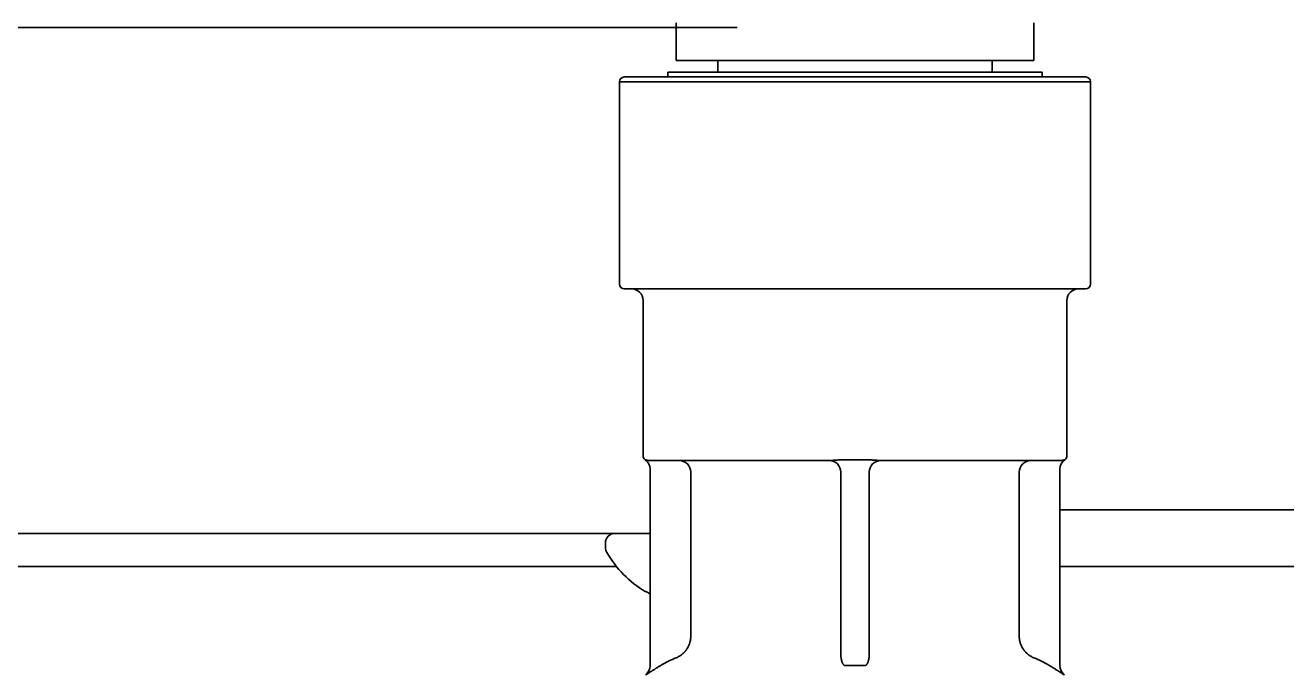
# Model space of a CAD drawing. Extents: x 6336 to 10269, y -393 to 2899.
# Drawn here: x 8656.4 to 8710, y 2118.9 to 2146.5 of the extents above; entities that cross this region are included whole.
import ezdxf

# ---------------------------------------------------------------- set-up
doc = ezdxf.new("R2010")
doc.units = 0
doc.header["$LTSCALE"] = 5
doc.layers.add('1', color=7, linetype='CONTINUOUS', true_color=0xffffff)

msp = doc.modelspace()

# ---------------------------------------------------------------- linework, layer by layer
at = {"layer": '1', "color": 7, "linetype": 'Continuous', "lineweight": 35}
for p, q in [((8686.673, 2146.426), (8653.922, 2146.426)), ((8684.073, 2146.626), (8684.073, 2145.026)), ((8699.273, 2145.026), (8699.273, 2146.626)), ((8699.623, 2144.526), (8683.723, 2144.526)), ((8683.723, 2144.526), (8683.723, 2144.326)), ((8684.073, 2145.026), (8684.083, 2145.026)), ((8684.083, 2145.026), (8699.273, 2145.026)), ((8685.848, 2145.026), (8685.848, 2144.526)), ((8697.498, 2144.526), (8697.498, 2145.026)), ((8699.623, 2144.326), (8699.623, 2144.526)), ((8691.673, 2144.126), (8681.673, 2144.126)), ((8681.673, 2144.126), (8681.673, 2135.526)), ((8701.473, 2144.326), (8681.873, 2144.326)), ((8701.673, 2144.126), (8691.673, 2144.126)), ((8701.673, 2135.526), (8701.673, 2144.126)), ((8681.873, 2135.326), (8691.673, 2135.326)), ((8691.673, 2135.326), (8701.473, 2135.326)), ((8682.673, 2134.826), (8682.673, 2128.226)), ((8700.673, 2128.226), (8700.673, 2134.826)), ((8682.759, 2128.062), (8682.768, 2128.062)), ((8690.617, 2128.026), (8682.936, 2128.026)), ((8691.253, 2128.062), (8692.092, 2128.062)), ((8700.409, 2128.026), (8692.728, 2128.026)), ((8700.577, 2128.062), (8700.587, 2128.062)), ((8682.973, 2127.652), (8682.973, 2119.31)), ((8682.983, 2127.652), (8682.973, 2127.652)), ((8684.698, 2127.526), (8684.698, 2120.568)), ((8691.073, 2127.526), (8691.073, 2119.753)), ((8692.273, 2119.753), (8692.273, 2127.526)), ((8698.648, 2127.526), (8698.648, 2120.568)), ((8700.373, 2119.31), (8700.373, 2127.652)), ((9176.073, 2125.926), (8700.373, 2125.926)), ((8682.973, 2124.926), (8643.474, 2124.926)), ((8681.073, 2124.526), (8681.073, 2124.326)), ((8681.545, 2123.526), (8643.478, 2123.526)), ((9142.773, 2123.526), (8700.373, 2123.526)), ((8682.773, 2122.448), (8682.773, 2122.481)), ((8682.796, 2118.92), (8682.787, 2118.92)), ((8691.263, 2119.31), (8692.082, 2119.31))]:
    msp.add_line(p, q, dxfattribs=at)
for centre, radius, start, end in [((8681.873, 2144.126), 0.2, 90, 180), ((8701.473, 2144.126), 0.2, 0, 90), ((8681.873, 2135.526), 0.2, 180, 270), ((8701.473, 2135.526), 0.2, 270, 0), ((8682.173, 2134.826), 0.5, 0, 90), ((8701.173, 2134.826), 0.5, 90, 180), ((8682.873, 2128.226), 0.2, 180, 235.1501), ((8682.473, 2127.652), 0.5, 0, 55.1501), ((8690.573, 2127.526), 0.5, 0, 90), ((8692.773, 2127.526), 0.5, 90, 180), ((8700.873, 2127.652), 0.5, 124.8499, 180), ((8700.473, 2128.226), 0.2, 304.8499, 0), ((8681.473, 2124.526), 0.4, 90, 180), ((8681.473, 2124.326), 0.4, 180, 210.3012), ((8685.272, 2126.546), 4.8, 210.3012, 238.6074), ((8682.473, 2119.31), 0.5, 308.8492, 0), ((8700.873, 2119.31), 0.5, 180, 231.1508)]:
    msp.add_arc(centre, radius, start, end, dxfattribs=at)
msp.add_ellipse((8684.203, 2127.526), major_axis=(0, 0.5), ratio=0.98933, start_param=4.712389, end_param=6.283185, dxfattribs=at)
at = {"layer": '1', "color": 7, "linetype": 'Continuous', "lineweight": 35, "extrusion": (0, 0, -1)}
msp.add_ellipse((8699.142, 2127.526), major_axis=(0, 0.5), ratio=0.98933, start_param=4.712389, end_param=6.283185, dxfattribs=at)
at = {"layer": '1', "color": 7, "linetype": 'Continuous', "lineweight": 35}
for points, knots in [([(8682.768, 2128.062), (8682.771, 2128.062), (8682.776, 2128.061), (8682.791, 2128.056), (8682.801, 2128.052), (8682.82, 2128.046), (8682.827, 2128.044), (8682.843, 2128.039), (8682.851, 2128.037), (8682.871, 2128.033), (8682.882, 2128.031), (8682.9, 2128.028), (8682.907, 2128.027), (8682.921, 2128.026), (8682.928, 2128.026), (8682.936, 2128.026)], [0, 0, 0, 0, 0.25, 0.25, 0.5, 0.5, 0.625, 0.625, 0.75, 0.75, 0.875, 0.875, 0.9375, 0.9375, 1, 1, 1, 1]), ([(8690.617, 2128.026), (8690.629, 2128.026), (8690.641, 2128.026), (8690.665, 2128.027), (8690.677, 2128.028), (8690.714, 2128.031), (8690.74, 2128.033), (8690.792, 2128.037), (8690.818, 2128.039), (8690.871, 2128.044), (8690.898, 2128.046), (8690.979, 2128.052), (8691.033, 2128.056), (8691.142, 2128.061), (8691.198, 2128.062), (8691.253, 2128.062)], [0, 0, 0, 0, 0.0625, 0.0625, 0.125, 0.125, 0.25, 0.25, 0.375, 0.375, 0.5, 0.5, 0.75, 0.75, 1, 1, 1, 1]), ([(8692.092, 2128.062), (8692.148, 2128.062), (8692.203, 2128.061), (8692.286, 2128.057), (8692.313, 2128.055), (8692.367, 2128.052), (8692.395, 2128.05), (8692.448, 2128.046), (8692.475, 2128.044), (8692.528, 2128.039), (8692.555, 2128.037), (8692.606, 2128.033), (8692.632, 2128.031), (8692.669, 2128.028), (8692.681, 2128.027), (8692.705, 2128.026), (8692.717, 2128.026), (8692.728, 2128.026)], [0, 0, 0, 0, 0.25, 0.25, 0.375, 0.375, 0.5, 0.5, 0.625, 0.625, 0.75, 0.75, 0.875, 0.875, 0.9375, 0.9375, 1, 1, 1, 1]), ([(8700.409, 2128.026), (8700.418, 2128.026), (8700.425, 2128.026), (8700.439, 2128.027), (8700.446, 2128.028), (8700.464, 2128.031), (8700.475, 2128.033), (8700.494, 2128.037), (8700.503, 2128.039), (8700.519, 2128.044), (8700.526, 2128.046), (8700.545, 2128.052), (8700.555, 2128.056), (8700.57, 2128.061), (8700.575, 2128.062), (8700.577, 2128.062)], [0, 0, 0, 0, 0.0625, 0.0625, 0.125, 0.125, 0.25, 0.25, 0.375, 0.375, 0.5, 0.5, 0.75, 0.75, 1, 1, 1, 1]), ([(8684.698, 2120.568), (8684.698, 2120.518), (8684.694, 2120.469), (8684.684, 2120.396), (8684.679, 2120.372), (8684.668, 2120.324), (8684.656, 2120.276), (8684.64, 2120.23), (8684.622, 2120.184), (8684.612, 2120.161), (8684.581, 2120.095), (8684.556, 2120.052), (8684.516, 2119.992), (8684.494, 2119.962), (8684.471, 2119.933), (8684.455, 2119.914), (8684.447, 2119.905), (8684.406, 2119.86), (8684.335, 2119.792), (8684.256, 2119.736), (8684.192, 2119.698), (8684.171, 2119.686), (8684.127, 2119.664), (8684.104, 2119.654), (8684.082, 2119.644)], [0, 0, 0, 0, 0.125, 0.125, 0.1875, 0.1875, 0.25, 0.3125, 0.3125, 0.375, 0.375, 0.5, 0.5, 0.5625, 0.59375, 0.59375, 0.625, 0.625, 0.75, 0.875, 0.875, 0.9375, 0.9375, 1, 1, 1, 1]), ([(8698.648, 2120.568), (8698.648, 2120.518), (8698.651, 2120.469), (8698.662, 2120.396), (8698.667, 2120.372), (8698.678, 2120.324), (8698.69, 2120.276), (8698.706, 2120.23), (8698.724, 2120.184), (8698.734, 2120.161), (8698.765, 2120.095), (8698.789, 2120.052), (8698.83, 2119.992), (8698.851, 2119.962), (8698.875, 2119.933), (8698.89, 2119.914), (8698.899, 2119.905), (8698.94, 2119.86), (8699.011, 2119.792), (8699.09, 2119.736), (8699.153, 2119.698), (8699.175, 2119.686), (8699.219, 2119.664), (8699.241, 2119.654), (8699.264, 2119.644)], [0, 0, 0, 0, 0.125, 0.125, 0.1875, 0.1875, 0.25, 0.3125, 0.3125, 0.375, 0.375, 0.5, 0.5, 0.5625, 0.59375, 0.59375, 0.625, 0.625, 0.75, 0.875, 0.875, 0.9375, 0.9375, 1, 1, 1, 1]), ([(8683.436, 2119.323), (8683.396, 2119.3), (8683.357, 2119.277), (8683.3, 2119.242), (8683.281, 2119.23), (8683.253, 2119.213), (8683.244, 2119.207), (8683.225, 2119.195), (8683.216, 2119.189), (8683.17, 2119.161), (8683.135, 2119.138), (8683.085, 2119.106), (8683.069, 2119.095), (8683.045, 2119.08), (8683.037, 2119.075), (8683.022, 2119.064), (8683.014, 2119.059), (8682.977, 2119.035), (8682.949, 2119.017), (8682.913, 2118.992), (8682.901, 2118.985), (8682.885, 2118.974), (8682.879, 2118.97), (8682.869, 2118.964), (8682.864, 2118.961), (8682.842, 2118.946), (8682.827, 2118.936), (8682.811, 2118.927), (8682.806, 2118.924), (8682.8, 2118.921), (8682.797, 2118.92), (8682.796, 2118.92)], [0, 0, 0, 0, 0.125, 0.125, 0.1875, 0.1875, 0.21875, 0.21875, 0.25, 0.25, 0.375, 0.375, 0.4375, 0.4375, 0.46875, 0.46875, 0.5, 0.5, 0.625, 0.625, 0.6875, 0.6875, 0.71875, 0.71875, 0.75, 0.75, 0.875, 0.875, 0.9375, 0.9375, 1, 1, 1, 1]), ([(8691.073, 2119.753), (8691.073, 2119.712), (8691.076, 2119.67), (8691.085, 2119.607), (8691.088, 2119.586), (8691.097, 2119.545), (8691.102, 2119.524), (8691.115, 2119.484), (8691.122, 2119.463), (8691.135, 2119.434), (8691.139, 2119.424), (8691.149, 2119.405), (8691.154, 2119.395), (8691.166, 2119.377), (8691.172, 2119.368), (8691.186, 2119.351), (8691.193, 2119.343), (8691.206, 2119.332), (8691.21, 2119.328), (8691.22, 2119.322), (8691.225, 2119.319), (8691.235, 2119.315), (8691.241, 2119.313), (8691.252, 2119.31), (8691.258, 2119.31), (8691.263, 2119.31)], [0, 0, 0, 0, 0.25, 0.25, 0.375, 0.375, 0.5, 0.5, 0.625, 0.625, 0.6875, 0.6875, 0.75, 0.75, 0.8125, 0.8125, 0.875, 0.875, 0.90625, 0.90625, 0.9375, 0.9375, 0.96875, 0.96875, 1, 1, 1, 1]), ([(8692.082, 2119.31), (8692.088, 2119.31), (8692.094, 2119.31), (8692.105, 2119.313), (8692.111, 2119.315), (8692.121, 2119.319), (8692.126, 2119.322), (8692.136, 2119.328), (8692.14, 2119.332), (8692.153, 2119.343), (8692.16, 2119.351), (8692.174, 2119.368), (8692.18, 2119.377), (8692.198, 2119.405), (8692.207, 2119.424), (8692.224, 2119.464), (8692.231, 2119.484), (8692.243, 2119.525), (8692.249, 2119.545), (8692.257, 2119.586), (8692.261, 2119.607), (8692.267, 2119.649), (8692.269, 2119.67), (8692.272, 2119.711), (8692.273, 2119.732), (8692.273, 2119.753)], [0, 0, 0, 0, 0.03125, 0.03125, 0.0625, 0.0625, 0.09375, 0.09375, 0.125, 0.125, 0.1875, 0.1875, 0.25, 0.25, 0.375, 0.375, 0.5, 0.5, 0.625, 0.625, 0.75, 0.75, 0.875, 0.875, 1, 1, 1, 1]), ([(8699.91, 2119.323), (8699.95, 2119.3), (8699.989, 2119.277), (8700.046, 2119.242), (8700.065, 2119.23), (8700.093, 2119.213), (8700.102, 2119.207), (8700.121, 2119.195), (8700.13, 2119.189), (8700.176, 2119.161), (8700.211, 2119.138), (8700.261, 2119.106), (8700.277, 2119.095), (8700.301, 2119.08), (8700.309, 2119.075), (8700.324, 2119.064), (8700.332, 2119.059), (8700.369, 2119.035), (8700.396, 2119.017), (8700.433, 2118.992), (8700.445, 2118.985), (8700.461, 2118.974), (8700.466, 2118.97), (8700.477, 2118.964), (8700.481, 2118.961), (8700.504, 2118.946), (8700.519, 2118.936), (8700.535, 2118.927), (8700.54, 2118.924), (8700.546, 2118.921), (8700.548, 2118.92), (8700.549, 2118.92)], [0, 0, 0, 0, 0.125, 0.125, 0.1875, 0.1875, 0.21875, 0.21875, 0.25, 0.25, 0.375, 0.375, 0.4375, 0.4375, 0.46875, 0.46875, 0.5, 0.5, 0.625, 0.625, 0.6875, 0.6875, 0.71875, 0.71875, 0.75, 0.75, 0.875, 0.875, 0.9375, 0.9375, 1, 1, 1, 1])]:
    msp.add_open_spline(points, degree=3, knots=knots, dxfattribs=at)
for points in [[(8682.773, 2122.481), (8682.839, 2122.441), (8682.905, 2122.402), (8682.973, 2122.365)], [(8684.082, 2119.644), (8683.859, 2119.553), (8683.643, 2119.446), (8683.436, 2119.323)], [(8699.264, 2119.644), (8699.487, 2119.553), (8699.702, 2119.446), (8699.91, 2119.323)]]:
    msp.add_open_spline(points, degree=3, dxfattribs=at)

doc.saveas('drawing.dxf')
